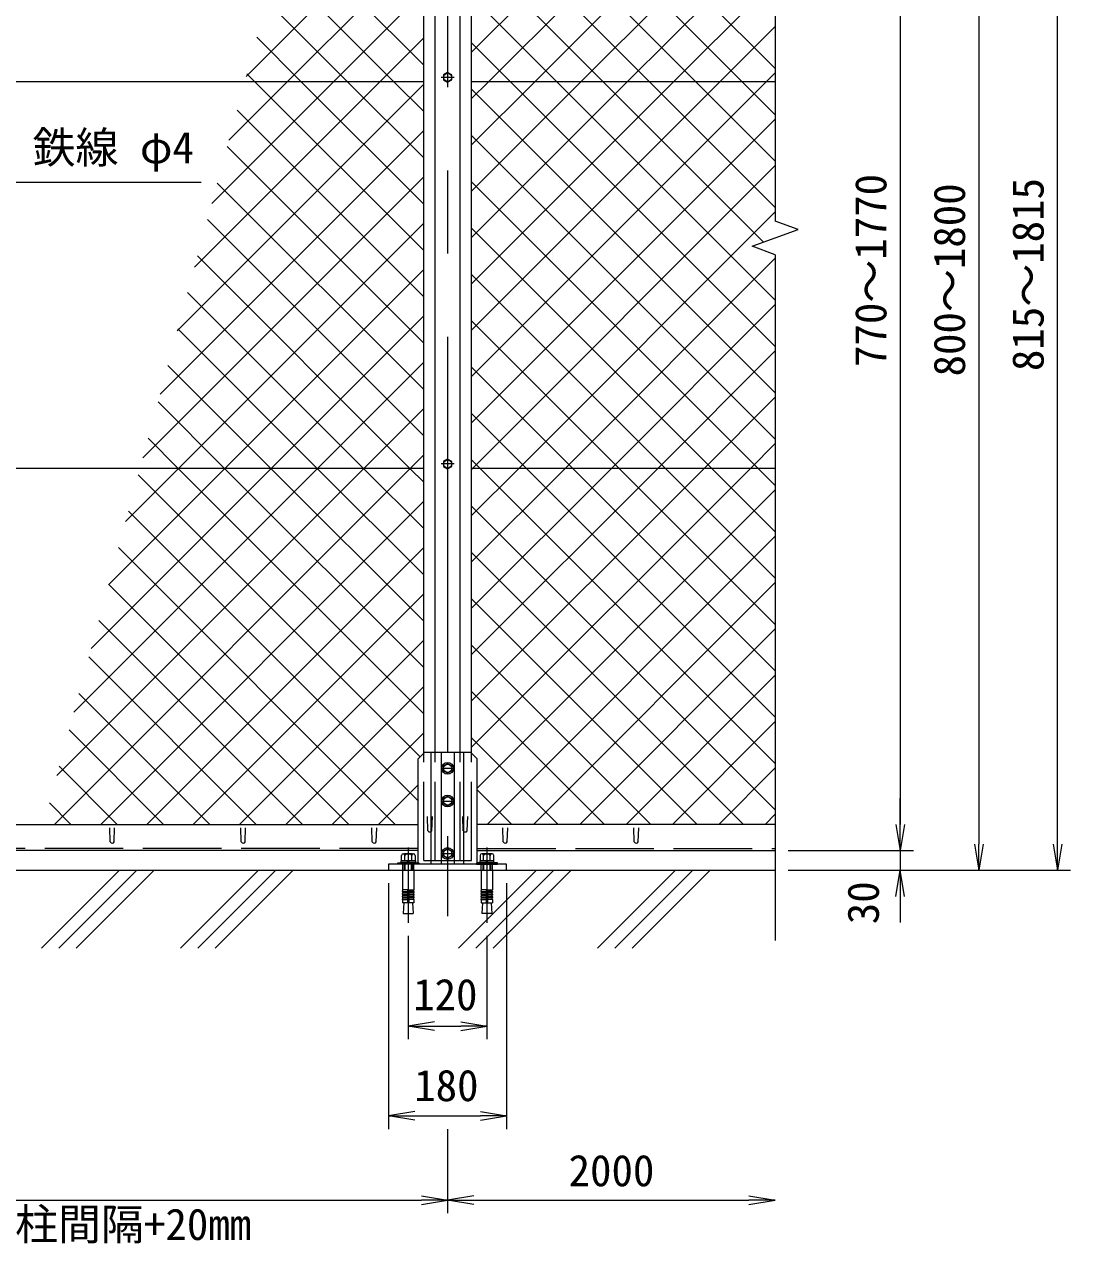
# Model space of a CAD drawing. Units: millimetres, scale not verified. Extents: x -4200 to 4200, y -2970 to 2970.
# Drawn here: x -1796 to -199, y -26 to 1835 of the extents above; entities that cross this region are included whole.
import ezdxf
from ezdxf.enums import TextEntityAlignment as Align

# ---------------------------------------------------------------- set-up
doc = ezdxf.new("R2010")
doc.units = ezdxf.units.MM
doc.header["$LTSCALE"] = 20
doc.linetypes.add('DASHED', pattern=[7.5, 6, -1.5])
doc.linetypes.add('USER1', pattern=[50.8, 31.75, -6.35, 6.35, -6.35])
for name, color, linetype, lineweight in [('0-0_D-STR1', 1, 'Continuous', 18), ('0-1_D-BMK', 2, 'USER1', 13), ('0-2_D-STR-DIM', 7, 'Continuous', 9), ('0-3_D-STR3', 3, 'Continuous', 13), ('0-4_D-STR-TXT', 7, 'Continuous', 9), ('0-5_0', 7, 'Continuous', 9), ('0-7_D-STR2', 7, 'Continuous', 9), ('0-9_D-BGD', 7, 'Continuous', 9), ('0-A_D-DCR-HCH', 7, 'Continuous', 9)]:
    doc.layers.add(name, color=color, linetype=linetype, lineweight=lineweight)
doc.styles.add('ＭＳ ゴシック', font='')
doc.styles.get('ＭＳ ゴシック').set_extended_font_data('MS Gothic')

# ---------------------------------------------------------------- blocks, each defined once
blk = doc.blocks.new('_Open')
at = {"layer": '0-5_0'}
blk.add_line((-20, 3.33), (0, 0), dxfattribs=at)
blk.add_lwpolyline([(-20, -3.33), (0, 0), (-20, 0)], dxfattribs=at)

msp = doc.modelspace()

# ---------------------------------------------------------------- linework, layer by layer
at = {"layer": '0-0_D-STR1'}
for p, q in [((-1168.97, 723.92), (-1168.97, 2358.92)), ((-1130.97, 723.92), (-1130.97, 2358.92)), ((-1113.47, 722.42), (-1113.47, 2358.92)), ((-3120.97, 613.92), (-1194.97, 613.92)), ((-1664.97, 587.05), (-1665.72, 608.55)), ((-1658.97, 587.05), (-1658.22, 608.55)), ((-1464.97, 587.05), (-1465.72, 608.55)), ((-1458.97, 587.05), (-1458.22, 608.55)), ((-1264.97, 587.05), (-1265.72, 608.55)), ((-1258.97, 587.05), (-1258.22, 608.55)), ((-649.97, 613.92), (-1104.97, 613.92)), ((-1064.97, 587.05), (-1065.72, 608.55)), ((-1058.97, 587.05), (-1058.22, 608.55)), ((-864.97, 587.05), (-865.72, 608.55)), ((-858.97, 587.05), (-858.22, 608.55)), ((-1194.97, 573.92), (-3120.97, 573.92)), ((-1104.97, 573.92), (-649.97, 573.92))]:
    msp.add_line(p, q, dxfattribs=at)
at = {"layer": '0-0_D-STR1', "linetype": 'DASHED'}
for p, q in [((-1186.47, 558.92), (-1186.47, 722.42)), ((-1168.97, 558.92), (-1168.97, 723.92)), ((-1130.97, 558.92), (-1130.97, 723.92)), ((-1113.47, 558.92), (-1113.47, 722.42)), ((-1179.97, 604.25), (-1180.72, 625.75)), ((-1173.97, 604.25), (-1173.22, 625.75)), ((-1125.97, 604.25), (-1126.72, 625.75)), ((-1119.97, 604.25), (-1119.22, 625.75)), ((-1194.97, 576.92), (-3120.97, 576.92)), ((-1104.97, 576.92), (-649.97, 576.92)), ((-1186.47, 558.92), (-1113.47, 558.92))]:
    msp.add_line(p, q, dxfattribs=at)
at = {"layer": '0-0_D-STR1'}
msp.add_lwpolyline([(-1186.47, 722.42), (-1186.47, 2358.92), (-1113.47, 2358.92)], dxfattribs=at)
at = {"layer": '0-0_D-STR1', "linetype": 'DASHED'}
for centre in [(-1176.97, 605.5), (-1122.97, 605.5)]:
    msp.add_arc(centre, 3.25, 202.61986, 337.38014, dxfattribs=at)
at = {"layer": '0-0_D-STR1'}
for centre in [(-1661.97, 588.3), (-1461.97, 588.3), (-1261.97, 588.3), (-1061.97, 588.3), (-861.97, 588.3)]:
    msp.add_arc(centre, 3.25, 202.61986, 337.38014, dxfattribs=at)
at = {"layer": '0-1_D-BMK'}
for p, q in [((-1149.97, 2373.92), (-1149.97, 473.92)), ((-1139.97, 1753.92), (-1159.97, 1753.92)), ((-1139.97, 1163.92), (-1159.97, 1163.92)), ((-1159.97, 699.42), (-1139.97, 699.42)), ((-1159.97, 649.42), (-1139.97, 649.42)), ((-1209.97, 578.82), (-1209.97, 463.83)), ((-1089.97, 578.82), (-1089.97, 463.83)), ((-1159.97, 569.42), (-1139.97, 569.42))]:
    msp.add_line(p, q, dxfattribs=at)
at = {"layer": '0-2_D-STR-DIM'}
for p, q in [((-649.97, 2408.37), (-649.97, 1534.57)), ((-218.93, 583.92), (-218.93, 2318.92)), ((-458.93, 2303.92), (-458.93, 613.92)), ((-338.93, 2303.92), (-338.93, 583.92)), ((-614.74, 1521.74), (-649.97, 1534.57)), ((-685.21, 1496.09), (-614.74, 1521.74)), ((-649.97, 1483.27), (-685.21, 1496.09)), ((-649.97, 1483.27), (-649.97, 436.61)), ((-458.93, 613.92), (-458.93, 653.92)), ((-629.97, 573.92), (-438.93, 573.92)), ((-629.97, 573.92), (-438.93, 573.92)), ((-458.93, 573.92), (-458.93, 543.92)), ((-629.97, 543.92), (-438.93, 543.92)), ((-629.97, 543.92), (-318.93, 543.92)), ((-629.97, 543.92), (-198.93, 543.92)), ((-1239.97, 523.92), (-1239.97, 148.91)), ((-1059.97, 523.92), (-1059.97, 148.91)), ((-458.93, 503.92), (-458.93, 463.92)), ((-1209.97, 443.83), (-1209.97, 286.09)), ((-1089.97, 443.83), (-1089.97, 286.09)), ((-1169.97, 306.09), (-1129.97, 306.09)), ((-1199.97, 168.91), (-1099.97, 168.91)), ((-1149.97, 148.91), (-1149.97, 20.41)), ((-1149.97, 148.91), (-1149.97, 20.41)), ((-3129.97, 40.41), (-1189.97, 40.41)), ((-1109.97, 40.41), (-689.97, 40.41))]:
    msp.add_line(p, q, dxfattribs=at)
at = {"layer": '0-3_D-STR3'}
for p, q in [((-1186.47, 1747.17), (-3124.97, 1747.17)), ((-649.97, 1747.17), (-1113.47, 1747.17)), ((-1186.47, 1157.17), (-3124.97, 1157.17)), ((-1149.97, 1171.42), (-1156.47, 1167.67)), ((-1156.47, 1167.67), (-1156.47, 1160.16)), ((-1156.47, 1160.16), (-1149.97, 1156.41)), ((-1143.47, 1167.67), (-1149.97, 1171.42)), ((-1149.97, 1156.41), (-1143.47, 1160.16)), ((-1143.47, 1160.16), (-1143.47, 1167.67)), ((-649.97, 1157.17), (-1113.47, 1157.17)), ((-1184.97, 723.92), (-1194.97, 713.92)), ((-1194.97, 555.22), (-1194.97, 713.92)), ((-1184.97, 723.92), (-1114.97, 723.92)), ((-1174.97, 552.92), (-1174.97, 723.92)), ((-1159.97, 723.92), (-1159.97, 552.92)), ((-1139.97, 723.92), (-1139.97, 552.92)), ((-1124.97, 552.92), (-1124.97, 723.92)), ((-1114.97, 723.92), (-1104.97, 713.92)), ((-1104.97, 555.22), (-1104.97, 713.92))]:
    msp.add_line(p, q, dxfattribs=at)
at = {"layer": '0-3_D-STR3', "lineweight": 18}
for p, q in [((-1220.72, 558.22), (-1199.22, 558.22)), ((-1220.72, 555.22), (-1220.72, 558.22)), ((-1220.37, 558.22), (-1220.37, 566.52)), ((-1199.58, 558.22), (-1220.37, 558.22)), ((-1217.77, 569.02), (-1202.18, 569.02)), ((-1203.97, 569.02), (-1215.97, 569.02)), ((-1215.17, 558.22), (-1215.17, 566.52)), ((-1211.47, 555.22), (-1210.67, 558.22)), ((-1208.47, 558.22), (-1209.28, 555.22)), ((-1204.78, 558.22), (-1204.78, 566.52)), ((-1199.58, 566.52), (-1199.58, 558.22)), ((-1199.22, 558.22), (-1199.22, 555.22)), ((-1079.22, 558.22), (-1100.72, 558.22)), ((-1100.72, 558.22), (-1100.72, 555.22)), ((-1100.37, 566.52), (-1100.37, 558.22)), ((-1100.37, 558.22), (-1079.58, 558.22)), ((-1082.18, 569.02), (-1097.77, 569.02)), ((-1095.97, 569.02), (-1083.97, 569.02)), ((-1095.17, 558.22), (-1095.17, 566.52)), ((-1091.47, 558.22), (-1090.67, 555.22)), ((-1088.47, 555.22), (-1089.28, 558.22)), ((-1084.78, 558.22), (-1084.78, 566.52)), ((-1079.58, 558.22), (-1079.58, 566.52)), ((-1079.22, 555.22), (-1079.22, 558.22)), ((-1225.97, 552.92), (-1225.97, 555.22)), ((-1225.97, 555.22), (-1193.97, 555.22)), ((-1193.97, 552.92), (-1225.97, 552.92)), ((-1199.22, 555.22), (-1220.72, 555.22)), ((-1218.62, 543.92), (-1218.62, 513.88)), ((-1215.98, 543.92), (-1215.98, 552.92)), ((-1214.9, 543.92), (-1214.9, 552.92)), ((-1205.06, 543.92), (-1205.06, 552.92)), ((-1203.98, 552.92), (-1203.98, 543.92)), ((-1201.32, 543.92), (-1201.32, 513.88)), ((-1193.97, 555.22), (-1193.97, 552.92)), ((-1105.97, 555.22), (-1105.97, 552.92)), ((-1073.97, 555.22), (-1105.97, 555.22)), ((-1105.97, 552.92), (-1073.97, 552.92)), ((-1100.72, 555.22), (-1079.22, 555.22)), ((-1098.62, 543.92), (-1098.62, 513.88)), ((-1095.97, 552.92), (-1095.97, 543.92)), ((-1094.89, 543.92), (-1094.89, 552.92)), ((-1085.05, 543.92), (-1085.05, 552.92)), ((-1083.97, 543.92), (-1083.97, 552.92)), ((-1081.32, 543.92), (-1081.32, 513.88)), ((-1073.97, 552.92), (-1073.97, 555.22)), ((-1210.97, 513.88), (-1218.62, 513.88)), ((-1218.62, 511.38), (-1218.19, 513.84)), ((-1218.62, 511.38), (-1210.97, 511.38)), ((-1218.62, 511.38), (-1218.62, 509.88)), ((-1218.62, 509.88), (-1210.97, 509.88)), ((-1218.62, 507.38), (-1218.19, 509.84)), ((-1218.62, 507.38), (-1210.97, 507.38)), ((-1218.62, 507.38), (-1218.62, 505.88)), ((-1218.62, 505.88), (-1210.97, 505.88)), ((-1218.62, 503.38), (-1218.19, 505.84)), ((-1218.62, 503.38), (-1210.97, 503.38)), ((-1218.62, 503.38), (-1218.62, 501.88)), ((-1210.97, 513.88), (-1210.97, 493.92)), ((-1208.97, 513.88), (-1208.97, 493.92)), ((-1208.97, 513.88), (-1201.32, 513.88)), ((-1201.32, 511.38), (-1208.97, 511.38)), ((-1201.32, 509.88), (-1208.97, 509.88)), ((-1201.32, 507.38), (-1208.97, 507.38)), ((-1201.32, 505.88), (-1208.97, 505.88)), ((-1201.32, 503.38), (-1208.97, 503.38)), ((-1201.32, 511.38), (-1201.76, 513.84)), ((-1201.32, 507.38), (-1201.76, 509.84)), ((-1201.32, 503.38), (-1201.76, 505.84)), ((-1201.32, 511.38), (-1201.32, 509.88)), ((-1201.32, 507.38), (-1201.32, 505.88)), ((-1201.32, 503.38), (-1201.32, 501.88)), ((-1090.97, 513.88), (-1098.62, 513.88)), ((-1098.62, 511.38), (-1098.19, 513.84)), ((-1098.62, 511.38), (-1090.97, 511.38)), ((-1098.62, 511.38), (-1098.62, 509.88)), ((-1098.62, 509.88), (-1090.97, 509.88)), ((-1098.62, 507.38), (-1098.19, 509.84)), ((-1098.62, 507.38), (-1090.97, 507.38)), ((-1098.62, 507.38), (-1098.62, 505.88)), ((-1098.62, 505.88), (-1090.97, 505.88)), ((-1098.62, 503.38), (-1098.19, 505.84)), ((-1098.62, 503.38), (-1090.97, 503.38)), ((-1098.62, 503.38), (-1098.62, 501.88)), ((-1090.97, 513.88), (-1090.97, 493.92)), ((-1088.97, 513.88), (-1081.32, 513.88)), ((-1088.97, 513.88), (-1088.97, 493.92)), ((-1081.32, 511.38), (-1088.97, 511.38)), ((-1081.32, 509.88), (-1088.97, 509.88)), ((-1081.32, 507.38), (-1088.97, 507.38)), ((-1081.32, 505.88), (-1088.97, 505.88)), ((-1081.32, 503.38), (-1088.97, 503.38)), ((-1081.32, 511.38), (-1081.76, 513.84)), ((-1081.32, 507.38), (-1081.76, 509.84)), ((-1081.32, 503.38), (-1081.76, 505.84)), ((-1081.32, 511.38), (-1081.32, 509.88)), ((-1081.32, 507.38), (-1081.32, 505.88)), ((-1081.32, 503.38), (-1081.32, 501.88)), ((-1218.62, 501.88), (-1210.97, 501.88)), ((-1218.62, 499.42), (-1218.19, 501.88)), ((-1218.62, 499.42), (-1210.97, 499.42)), ((-1218.62, 499.42), (-1218.62, 493.92)), ((-1201.32, 493.92), (-1218.62, 493.92)), ((-1216.64, 493.92), (-1217.55, 477.82)), ((-1201.32, 501.88), (-1208.97, 501.88)), ((-1201.32, 499.42), (-1208.97, 499.42)), ((-1203.31, 493.92), (-1202.4, 477.82)), ((-1201.32, 499.42), (-1201.76, 501.88)), ((-1201.32, 499.42), (-1201.32, 493.92)), ((-1098.62, 499.42), (-1098.19, 501.88)), ((-1098.62, 501.88), (-1090.97, 501.88)), ((-1098.62, 499.42), (-1090.97, 499.42)), ((-1098.62, 499.42), (-1098.62, 493.92)), ((-1098.62, 493.92), (-1081.32, 493.92)), ((-1096.64, 493.92), (-1097.55, 477.82)), ((-1081.32, 501.88), (-1088.97, 501.88)), ((-1081.32, 499.42), (-1088.97, 499.42)), ((-1083.31, 493.92), (-1082.4, 477.82)), ((-1081.32, 499.42), (-1081.76, 501.88)), ((-1081.32, 499.42), (-1081.32, 493.92)), ((-1217.55, 477.82), (-1202.4, 477.82)), ((-1082.4, 477.82), (-1097.55, 477.82))]:
    msp.add_line(p, q, dxfattribs=at)
at = {"layer": '0-3_D-STR3', "linetype": 'DASHED'}
for p, q in [((-1218.47, 543.92), (-1218.47, 552.92)), ((-1201.46, 543.92), (-1201.46, 552.92)), ((-1098.49, 543.92), (-1098.49, 552.92)), ((-1081.47, 543.92), (-1081.47, 552.92)), ((-1081.47, 543.92), (-1081.47, 552.92))]:
    msp.add_line(p, q, dxfattribs=at)
at = {"layer": '0-3_D-STR3'}
for points in [[(-1143.47, 1757.67), (-1149.97, 1761.42), (-1156.47, 1757.67), (-1156.47, 1750.16), (-1149.97, 1746.41), (-1143.47, 1750.16)], [(-1143.47, 695.66), (-1149.97, 691.91), (-1156.47, 695.66), (-1156.47, 703.17), (-1149.97, 706.92), (-1143.47, 703.17)], [(-1143.47, 645.66), (-1149.97, 641.91), (-1156.47, 645.66), (-1156.47, 653.17), (-1149.97, 656.92), (-1143.47, 653.17)], [(-1143.47, 565.66), (-1149.97, 561.91), (-1156.47, 565.66), (-1156.47, 573.17), (-1149.97, 576.92), (-1143.47, 573.17)], [(-1239.97, 543.92), (-1059.97, 543.92), (-1059.97, 552.92), (-1239.97, 552.92)]]:
    msp.add_lwpolyline(points, close=True, dxfattribs=at)
for centre, radius in [((-1149.97, 1753.92), 6.25), ((-1149.97, 1163.92), 6.25), ((-1149.97, 699.42), 9), ((-1149.97, 699.42), 6.25), ((-1149.97, 649.42), 9), ((-1149.97, 649.42), 6.25), ((-1149.97, 569.42), 9), ((-1149.97, 569.42), 6.25)]:
    msp.add_circle(centre, radius, dxfattribs=at)
at = {"layer": '0-3_D-STR3', "lineweight": 18}
for centre, radius, start, end in [((-1217.77, 566.42), 2.6, 2.20423, 177.79577), ((-1209.97, 562.37), 6.65, 38.61324, 141.38676), ((-1202.18, 566.42), 2.6, 2.20423, 177.79577), ((-1097.77, 566.42), 2.6, 2.20423, 177.79577), ((-1089.97, 562.37), 6.65, 38.61324, 141.38676), ((-1082.18, 566.42), 2.6, 2.20423, 177.79577), ((-1209.97, 513.88), 1, 0, 180), ((-1089.97, 513.88), 1, 0, 180)]:
    msp.add_arc(centre, radius, start, end, dxfattribs=at)
at = {"layer": '0-4_D-STR-TXT'}
msp.add_lwpolyline([(-1525.92, 1593.54), (-1837.25, 1593.54), (-1885.34, 1745.26)], dxfattribs=at)
at = {"layer": '0-7_D-STR2'}
for p, q in [((-1113.47, 1792.16), (-649.97, 2255.66)), ((-649.97, 1767.44), (-1113.47, 2230.94)), ((-1087.76, 1747.17), (-649.97, 2184.95)), ((-700.41, 1747.17), (-1113.47, 2160.23)), ((-1017.05, 1747.17), (-649.97, 2114.24)), ((-771.12, 1747.17), (-1113.47, 2089.52)), ((-946.34, 1747.17), (-649.97, 2043.53)), ((-1457.49, 1755.22), (-1186.47, 2026.23)), ((-1186.47, 1772.48), (-1396.02, 1982.02)), ((-875.63, 1747.17), (-649.97, 1972.82)), ((-1394.83, 1747.17), (-1186.47, 1955.52)), ((-1231.87, 1747.17), (-1411.09, 1926.39)), ((-804.91, 1747.17), (-649.97, 1902.11)), ((-1324.12, 1747.17), (-1186.47, 1884.81)), ((-1302.58, 1747.17), (-1426.17, 1870.76)), ((-983.26, 1747.17), (-1113.47, 1877.38)), ((-734.2, 1747.17), (-649.97, 1831.4)), ((-1373.29, 1747.17), (-1441.25, 1815.12)), ((-1253.41, 1747.17), (-1186.47, 1814.1)), ((-1053.97, 1747.17), (-1113.47, 1806.67)), ((-1444, 1747.17), (-1456.33, 1759.49)), ((-663.49, 1747.17), (-649.97, 1760.69)), ((-1562.64, 1367.22), (-1186.47, 1743.39)), ((-1536.35, 1464.22), (-1253.41, 1747.17)), ((-1510.06, 1561.22), (-1324.12, 1747.17)), ((-1483.77, 1658.22), (-1394.83, 1747.17)), ((-1186.47, 1489.64), (-1444, 1747.17)), ((-1186.47, 1560.35), (-1373.29, 1747.17)), ((-1186.47, 1631.06), (-1302.58, 1747.17)), ((-1186.47, 1701.77), (-1231.87, 1747.17)), ((-1113.47, 1721.45), (-1087.76, 1747.17)), ((-1113.47, 1650.74), (-1017.05, 1747.17)), ((-1113.47, 1580.03), (-946.34, 1747.17)), ((-1113.47, 1509.32), (-875.63, 1747.17)), ((-1113.47, 1438.61), (-804.91, 1747.17)), ((-1113.47, 1367.9), (-734.2, 1747.17)), ((-1113.47, 1297.19), (-663.49, 1747.17)), ((-649.97, 1272.46), (-1113.47, 1735.96)), ((-649.97, 1343.17), (-1053.97, 1747.17)), ((-649.97, 1413.88), (-983.26, 1747.17)), ((-649.97, 1626.02), (-771.12, 1747.17)), ((-649.97, 1696.73), (-700.41, 1747.17)), ((-1186.47, 1418.93), (-1471.41, 1703.86)), ((-1113.47, 1226.48), (-649.97, 1689.98)), ((-1588.93, 1270.22), (-1186.47, 1672.68)), ((-649.97, 1201.75), (-1113.47, 1665.25)), ((-1186.47, 1348.22), (-1486.48, 1648.22)), ((-1112.07, 1157.17), (-649.97, 1619.26)), ((-1615.22, 1173.22), (-1186.47, 1601.97)), ((-1186.47, 1277.51), (-1501.56, 1592.59)), ((-676.1, 1157.17), (-1113.47, 1594.54)), ((-1041.36, 1157.17), (-649.97, 1548.55)), ((-1560.56, 1157.17), (-1186.47, 1531.26)), ((-1186.47, 1206.79), (-1516.64, 1536.96)), ((-746.81, 1157.17), (-1113.47, 1523.83)), ((-615.96, 1521.3), (-617.37, 1522.7)), ((-1207.56, 1157.17), (-1531.72, 1481.33)), ((-970.65, 1157.17), (-649.97, 1477.84)), ((-1489.85, 1157.17), (-1186.47, 1460.54)), ((-817.52, 1157.17), (-1113.47, 1453.12)), ((-1278.27, 1157.17), (-1546.79, 1425.69)), ((-899.94, 1157.17), (-649.97, 1407.13)), ((-1419.14, 1157.17), (-1186.47, 1389.83)), ((-888.23, 1157.17), (-1113.47, 1382.41)), ((-1348.98, 1157.17), (-1561.87, 1370.06)), ((-829.23, 1157.17), (-649.97, 1336.42)), ((-1419.69, 1157.17), (-1576.95, 1314.43)), ((-1348.43, 1157.17), (-1186.47, 1319.12)), ((-958.94, 1157.17), (-1113.47, 1311.7)), ((-758.52, 1157.17), (-649.97, 1265.71)), ((-1490.4, 1157.17), (-1592.03, 1258.79)), ((-1277.72, 1157.17), (-1186.47, 1248.41)), ((-1029.65, 1157.17), (-1113.47, 1240.99)), ((-1561.11, 1157.17), (-1607.11, 1203.16)), ((-687.81, 1157.17), (-649.97, 1195)), ((-1746.67, 688.22), (-1277.72, 1157.17)), ((-1720.38, 785.22), (-1348.43, 1157.17)), ((-1694.09, 882.22), (-1419.14, 1157.17)), ((-1667.8, 979.22), (-1489.85, 1157.17)), ((-1641.51, 1076.22), (-1560.56, 1157.17)), ((-1186.47, 782.53), (-1561.11, 1157.17)), ((-1186.47, 853.24), (-1490.4, 1157.17)), ((-1186.47, 923.95), (-1419.69, 1157.17)), ((-1186.47, 994.66), (-1348.98, 1157.17)), ((-1186.47, 1065.37), (-1278.27, 1157.17)), ((-1186.47, 1136.08), (-1207.56, 1157.17)), ((-1100.36, 1157.17), (-1113.47, 1170.28)), ((-1113.47, 1155.76), (-1112.07, 1157.17)), ((-1113.47, 1085.05), (-1041.36, 1157.17)), ((-1113.47, 1014.34), (-970.65, 1157.17)), ((-1113.47, 943.63), (-899.94, 1157.17)), ((-1113.47, 872.92), (-829.23, 1157.17)), ((-1113.47, 802.21), (-758.52, 1157.17)), ((-1113.47, 731.5), (-687.81, 1157.17)), ((-649.97, 706.78), (-1100.36, 1157.17)), ((-649.97, 777.49), (-1029.65, 1157.17)), ((-649.97, 848.2), (-958.94, 1157.17)), ((-649.97, 918.91), (-888.23, 1157.17)), ((-649.97, 989.62), (-817.52, 1157.17)), ((-649.97, 1060.33), (-746.81, 1157.17)), ((-649.97, 1131.04), (-676.1, 1157.17)), ((-1191.77, 717.12), (-1622.18, 1147.53)), ((-1104.97, 669.29), (-649.97, 1124.29)), ((-1679.55, 613.92), (-1186.47, 1106.99)), ((-649.97, 636.07), (-1113.47, 1099.57)), ((-1194.97, 649.61), (-1637.26, 1091.9)), ((-1089.64, 613.92), (-649.97, 1053.58)), ((-1229.99, 613.92), (-1652.34, 1036.26)), ((-1608.84, 613.92), (-1186.47, 1036.28)), ((-698.53, 613.92), (-1113.47, 1028.86)), ((-1300.7, 613.92), (-1667.42, 980.63)), ((-1018.93, 613.92), (-649.97, 982.87)), ((-1538.13, 613.92), (-1186.47, 965.57)), ((-769.25, 613.92), (-1113.47, 958.15)), ((-1371.41, 613.92), (-1682.49, 925)), ((-948.21, 613.92), (-649.97, 912.16)), ((-1467.42, 613.92), (-1186.47, 894.86)), ((-839.96, 613.92), (-1113.47, 887.44)), ((-1442.13, 613.92), (-1697.57, 869.36)), ((-877.5, 613.92), (-649.97, 841.45)), ((-1396.71, 613.92), (-1186.47, 824.15)), ((-1512.84, 613.92), (-1712.65, 813.73)), ((-910.67, 613.92), (-1113.47, 816.72)), ((-806.79, 613.92), (-649.97, 770.74)), ((-1583.55, 613.92), (-1727.73, 758.1)), ((-1326, 613.92), (-1186.47, 753.44)), ((-981.38, 613.92), (-1113.47, 746.01)), ((-1654.26, 613.92), (-1742.81, 702.47)), ((-736.08, 613.92), (-649.97, 700.03)), ((-1255.28, 613.92), (-1194.97, 674.23)), ((-1052.09, 613.92), (-1104.97, 666.8)), ((-1724.97, 613.92), (-1757.88, 646.83)), ((-665.37, 613.92), (-649.97, 629.31))]:
    msp.add_line(p, q, dxfattribs=at)
for points in [[(-649.97, 1555.31), (-841.84, 1747.17), (-1113.47, 2018.81)], [(-667.81, 1502.43), (-912.55, 1747.17), (-1113.47, 1948.1)], [(-1750.26, 613.92), (-1207.01, 1157.17), (-1186.47, 1177.7)]]:
    msp.add_lwpolyline(points, dxfattribs=at)
at = {"layer": '0-9_D-BGD'}
msp.add_line((-3474.97, 543.92), (-649.97, 543.92), dxfattribs=at)
at = {"layer": '0-A_D-DCR-HCH'}
for p, q in [((-1769.78, 424.86), (-1650.71, 543.92)), ((-1743.26, 424.86), (-1624.2, 543.92)), ((-1716.74, 424.86), (-1597.68, 543.92)), ((-1557.64, 424.86), (-1438.58, 543.92)), ((-1531.13, 424.86), (-1412.07, 543.92)), ((-1504.61, 424.86), (-1385.55, 543.92)), ((-1133.38, 424.86), (-1014.32, 543.92)), ((-1106.86, 424.86), (-987.8, 543.92)), ((-1080.35, 424.86), (-961.29, 543.92)), ((-921.25, 424.86), (-802.19, 543.92)), ((-894.73, 424.86), (-775.67, 543.92)), ((-868.22, 424.86), (-749.15, 543.92))]:
    msp.add_line(p, q, dxfattribs=at)

# ---------------------------------------------------------------- block references
at = {"layer": '0-2_D-STR-DIM', "xscale": 2, "yscale": 2}
for p, rotation in [((-458.93, 573.92), 270), ((-458.93, 573.92), 270), ((-338.93, 543.92), 270), ((-218.93, 543.92), 270), ((-458.93, 543.92), 90), ((-1209.97, 306.09), 180), ((-1239.97, 168.91), 180), ((-1149.97, 40.41), 180)]:
    msp.add_blockref('_Open', p, dxfattribs=dict(at, rotation=rotation))
for p in [(-1089.97, 306.09), (-1059.97, 168.91), (-1149.97, 40.41), (-649.97, 40.41)]:
    msp.add_blockref('_Open', p, dxfattribs=at)

# ---------------------------------------------------------------- texts
at = {"layer": '0-2_D-STR-DIM', "style": 'ＭＳ ゴシック'}
for s, p in [('770～1770', (-465.68, 1311.92)), ('800～1800', (-345.68, 1297.54)), ('815～1815', (-225.68, 1305.69)), ('30', (-477.19, 461.5))]:
    msp.add_text(s, height=48.09, rotation=90, dxfattribs=at).set_placement(p, align=Align.BOTTOM_LEFT)
for s, p in [('120', (-1202.5, 315.75)), ('180', (-1200.9, 177.05)), ('2000', (-965.22, 47.16))]:
    msp.add_text(s, height=48.09, dxfattribs=at).set_placement(p, align=Align.BOTTOM_LEFT)
at = {"layer": '0-4_D-STR-TXT', "style": 'ＭＳ ゴシック'}
for s, p in [('鉄線 φ4', (-1783.53, 1608.41)), ('端柱後付けベースプレートの場合は柱間隔+20mm', (-2859.72, -34.86))]:
    msp.add_text(s, height=48.09, dxfattribs=at).set_placement(p, align=Align.BOTTOM_LEFT)

doc.saveas('drawing.dxf')
